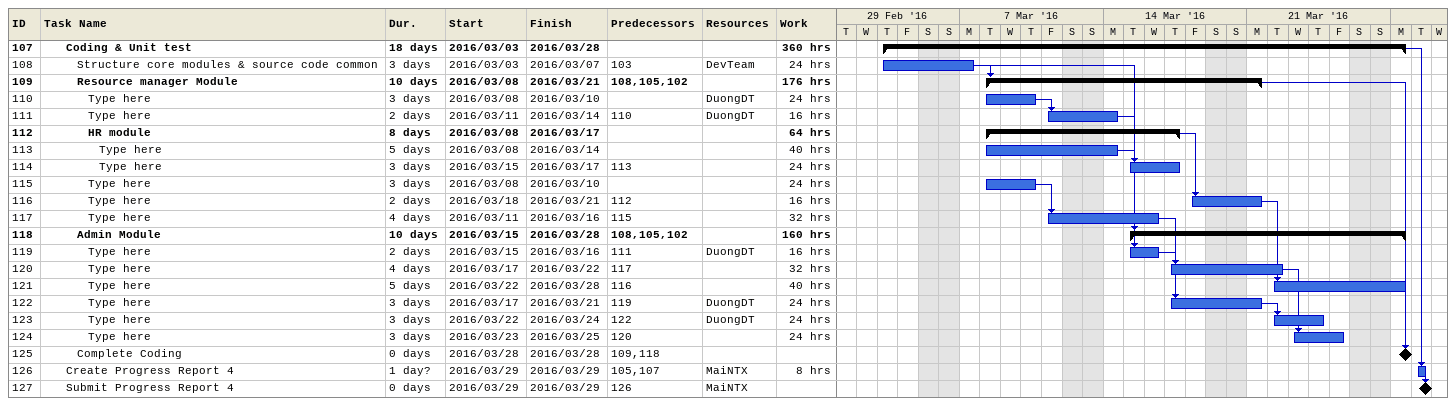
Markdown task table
| ID | Level | Task | Duration | Start | Finish | Predecessors | Resources | Work (h) |
|---|---|---|---|---|---|---|---|---|
| 107 | 3 | **Coding & Unit test** | 18d | 2016-03-03 | 2016-03-28 |  |  | 360 |
| 108 | 4 | Structure core modules & source code common | 3d | 2016-03-03 | 2016-03-07 | 103 | DevTeam | 24 |
| 109 | 4 | **Resource manager Module** | 10d | 2016-03-08 | 2016-03-21 | 108, 105, 102 |  | 176 |
| 110 | 5 | Type here | 3d | 2016-03-08 | 2016-03-10 |  | DuongDT | 24 |
| 111 | 5 | Type here | 2d | 2016-03-11 | 2016-03-14 | 110 | DuongDT | 16 |
| 112 | 5 | **HR module** | 8d | 2016-03-08 | 2016-03-17 |  |  | 64 |
| 113 | 6 | Type here | 5d | 2016-03-08 | 2016-03-14 |  |  | 40 |
| 114 | 6 | Type here | 3d | 2016-03-15 | 2016-03-17 | 113 |  | 24 |
| 115 | 5 | Type here | 3d | 2016-03-08 | 2016-03-10 |  |  | 24 |
| 116 | 5 | Type here | 2d | 2016-03-18 | 2016-03-21 | 112 |  | 16 |
| 117 | 5 | Type here | 4d | 2016-03-11 | 2016-03-16 | 115 |  | 32 |
| 118 | 4 | **Admin Module** | 10d | 2016-03-15 | 2016-03-28 | 108, 105, 102 |  | 160 |
| 119 | 5 | Type here | 2d | 2016-03-15 | 2016-03-16 | 111 | DuongDT | 16 |
| 120 | 5 | Type here | 4d | 2016-03-17 | 2016-03-22 | 117 |  | 32 |
| 121 | 5 | Type here | 5d | 2016-03-22 | 2016-03-28 | 116 |  | 40 |
| 122 | 5 | Type here | 3d | 2016-03-17 | 2016-03-21 | 119 | DuongDT | 24 |
| 123 | 5 | Type here | 3d | 2016-03-22 | 2016-03-24 | 122 | DuongDT | 24 |
| 124 | 5 | Type here | 3d | 2016-03-23 | 2016-03-25 | 120 |  | 24 |
| 125 | 4 | Complete Coding | 0d | 2016-03-28 | 2016-03-28 | 109, 118 |  |  |
| 126 | 3 | Create Progress Report 4 | 1d? | 2016-03-29 | 2016-03-29 | 105, 107 | MaiNTX | 8 |
| 127 | 3 | Submit Progress Report 4 | 0d | 2016-03-29 | 2016-03-29 | 126 | MaiNTX |  |
